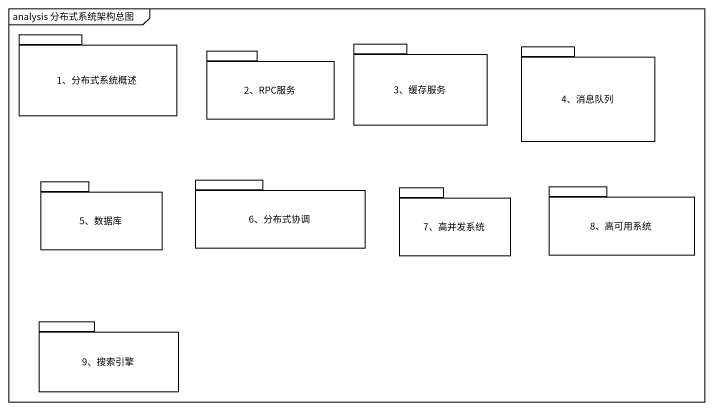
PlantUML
@startuml
mainframe analysis 分布式系统架构总图
package "1、分布式系统概述" as p1_分布式系统概述 {
}
package "2、RPC服务" as p2_RPC服务 {
}
package "3、缓存服务" as p3_缓存服务 {
}
package "4、消息队列" as p4_消息队列 {
}
package "5、数据库" as p5_数据库 {
}
package "6、分布式协调" as p6_分布式协调 {
}
package "7、高并发系统" as p7_高并发系统 {
}
package "8、高可用系统" as p8_高可用系统 {
}
package "9、搜索引擎" as p9_搜索引擎 {
}
@enduml
